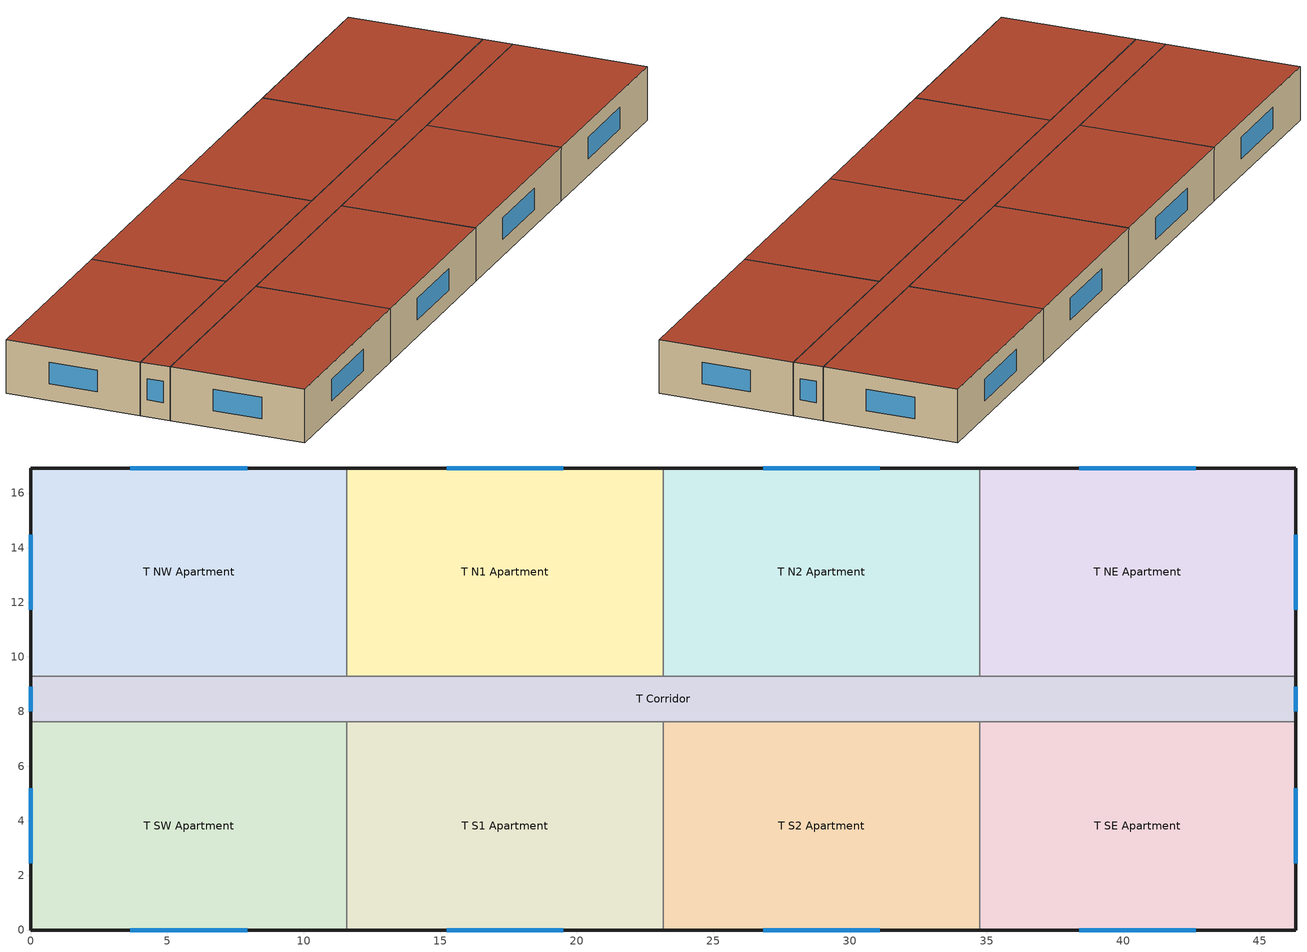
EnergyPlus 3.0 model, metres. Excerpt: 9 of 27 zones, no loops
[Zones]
T SW Apartment
 floor adiabatic (INT-FLOOR-TOPSIDE): 0,7.62 11.58,7.62 11.58,0 0,0 z9.14
 wall outside (Steel-Framed_R-13 + R-7.5 ci_Ext-wall): 0,7.62 0,0 11.58,0 z9.14:12.19
 wall to T Corridor (Standard_Int-Wall): 11.58,7.62 0,7.62 z9.14:12.19
 wall to T S1 Apartment (Standard_Int-Wall): 11.58,0 11.58,7.62 z9.14:12.19
 window (std_window_UValue_3.237_SHGC_0.39_VT_0.495_west): 0,5.18 0,2.44 z10.1:11.32
 window (std_window_UValue_3.237_SHGC_0.39_VT_0.495): 3.66,0 7.92,0 z10.1:11.32
 roof outside (IEAD_R-15 ci_Roof): 11.58,0 11.58,7.62 0,7.62 0,0 z12.19
T NW Apartment
 floor adiabatic (INT-FLOOR-TOPSIDE): 0,16.92 11.58,16.92 11.58,9.3 0,9.3 z9.14
 wall outside (Steel-Framed_R-13 + R-7.5 ci_Ext-wall): 11.58,16.92 0,16.92 0,9.3 z9.14:12.19
 wall to T Corridor (Standard_Int-Wall): 0,9.3 11.58,9.3 z9.14:12.19
 wall to T N1 Apartment (Standard_Int-Wall): 11.58,9.3 11.58,16.92 z9.14:12.19
 window (std_window_UValue_3.237_SHGC_0.39_VT_0.495_north): 7.92,16.92 3.66,16.92 z10.1:11.32
 window (std_window_UValue_3.237_SHGC_0.39_VT_0.495_west): 0,14.48 0,11.73 z10.1:11.32
 roof outside (IEAD_R-15 ci_Roof): 11.58,9.3 11.58,16.92 0,16.92 0,9.3 z12.19
T SE Apartment
 floor adiabatic (INT-FLOOR-TOPSIDE): 34.75,7.62 46.33,7.62 46.33,0 34.75,0 z9.14
 wall outside (Steel-Framed_R-13 + R-7.5 ci_Ext-wall): 34.75,0 46.33,0 46.33,7.62 z9.14:12.19
 wall to T Corridor (Standard_Int-Wall): 46.33,7.62 34.75,7.62 z9.14:12.19
 wall to T S2 Apartment (Standard_Int-Wall): 34.75,7.62 34.75,0 z9.14:12.19
 window (std_window_UValue_3.237_SHGC_0.39_VT_0.495_east): 46.33,2.44 46.33,5.18 z10.1:11.32
 window (std_window_UValue_3.237_SHGC_0.39_VT_0.495): 38.4,0 42.67,0 z10.1:11.32
 roof outside (IEAD_R-15 ci_Roof): 46.33,0 46.33,7.62 34.75,7.62 34.75,0 z12.19
T NE Apartment
 floor adiabatic (INT-FLOOR-TOPSIDE): 34.75,16.92 46.33,16.92 46.33,9.3 34.75,9.3 z9.14
 wall outside (Steel-Framed_R-13 + R-7.5 ci_Ext-wall): 46.33,9.3 46.33,16.92 34.75,16.92 z9.14:12.19
 wall to T Corridor (Standard_Int-Wall): 34.75,9.3 46.33,9.3 z9.14:12.19
 wall to T N2 Apartment (Standard_Int-Wall): 34.75,16.92 34.75,9.3 z9.14:12.19
 window (std_window_UValue_3.237_SHGC_0.39_VT_0.495_north): 42.67,16.92 38.4,16.92 z10.1:11.32
 window (std_window_UValue_3.237_SHGC_0.39_VT_0.495_east): 46.33,11.73 46.33,14.48 z10.1:11.32
 roof outside (IEAD_R-15 ci_Roof): 46.33,9.3 46.33,16.92 34.75,16.92 34.75,9.3 z12.19
T N1 Apartment
 floor adiabatic (INT-FLOOR-TOPSIDE): 11.58,16.92 23.16,16.92 23.16,9.3 11.58,9.3 z9.14
 wall outside (Steel-Framed_R-13 + R-7.5 ci_Ext-wall): 23.16,16.92 11.58,16.92 z9.14:12.19
 wall to T Corridor (Standard_Int-Wall): 11.58,9.3 23.16,9.3 z9.14:12.19
 wall to T N2 Apartment (Standard_Int-Wall): 23.16,9.3 23.16,16.92 z9.14:12.19
 window (std_window_UValue_3.237_SHGC_0.39_VT_0.495_north): 19.51,16.92 15.24,16.92 z10.1:11.32
 roof outside (IEAD_R-15 ci_Roof): 23.16,9.3 23.16,16.92 11.58,16.92 11.58,9.3 z12.19
T N2 Apartment
 floor adiabatic (INT-FLOOR-TOPSIDE): 23.16,16.92 34.75,16.92 34.75,9.3 23.16,9.3 z9.14
 wall outside (Steel-Framed_R-13 + R-7.5 ci_Ext-wall): 34.75,16.92 23.16,16.92 z9.14:12.19
 wall to T Corridor (Standard_Int-Wall): 23.16,9.3 34.75,9.3 z9.14:12.19
 window (std_window_UValue_3.237_SHGC_0.39_VT_0.495_north): 31.09,16.92 26.82,16.92 z10.1:11.32
 roof outside (IEAD_R-15 ci_Roof): 34.75,9.3 34.75,16.92 23.16,16.92 23.16,9.3 z12.19
T S1 Apartment
 floor adiabatic (INT-FLOOR-TOPSIDE): 11.58,7.62 23.16,7.62 23.16,0 11.58,0 z9.14
 wall outside (Steel-Framed_R-13 + R-7.5 ci_Ext-wall): 11.58,0 23.16,0 z9.14:12.19
 wall to T Corridor (Standard_Int-Wall): 23.16,7.62 11.58,7.62 z9.14:12.19
 wall to T S2 Apartment (Standard_Int-Wall): 23.16,0 23.16,7.62 z9.14:12.19
 window (std_window_UValue_3.237_SHGC_0.39_VT_0.495): 15.24,0 19.51,0 z10.1:11.32
 roof outside (IEAD_R-15 ci_Roof): 23.16,0 23.16,7.62 11.58,7.62 11.58,0 z12.19
T S2 Apartment
 floor adiabatic (INT-FLOOR-TOPSIDE): 23.16,7.62 34.75,7.62 34.75,0 23.16,0 z9.14
 wall outside (Steel-Framed_R-13 + R-7.5 ci_Ext-wall): 23.16,0 34.75,0 z9.14:12.19
 wall to T Corridor (Standard_Int-Wall): 34.75,7.62 23.16,7.62 z9.14:12.19
 window (std_window_UValue_3.237_SHGC_0.39_VT_0.495): 26.82,0 31.09,0 z10.1:11.32
 roof outside (IEAD_R-15 ci_Roof): 34.75,0 34.75,7.62 23.16,7.62 23.16,0 z12.19
T Corridor
 floor adiabatic (INT-FLOOR-TOPSIDE): 0,9.3 46.33,9.3 46.33,7.62 0,7.62 z9.14
 wall outside (Steel-Framed_R-13 + R-7.5 ci_Ext-wall): 0,9.3 0,7.62 / 46.33,7.62 46.33,9.3 z9.14:12.19
 window (std_window_UValue_3.237_SHGC_0.39_VT_0.495_west): 0,8.91 0,8 z10.1:11.32
 window (std_window_UValue_3.237_SHGC_0.39_VT_0.495_east): 46.33,8 46.33,8.91 z10.1:11.32
 roof outside (IEAD_R-15 ci_Roof): 46.33,7.62 46.33,9.3 0,9.3 0,7.62 z12.19
[Building]
Benchmark Midrise Apartment Building New V1.0_3.0: North Axis=0; Terrain=City; Loads Convergence Tolerance Value=0.04; Temperature Convergence Tolerance Value=0.2; Solar Distribution=FullInteriorAndExterior; Maximum Number of Warmup Days=25
[Site:Location]
BALTIMORE_MD_USA TMY2-93721: Latitude {deg}=39.18; Longitude {deg}=-76.67; Time Zone {hr}=-5; Elevation {m}=47
[Site:GroundTemperature:BuildingSurface]
20.02, 20, 20.04, 20.08, 20.13, 20.19, 20.24, 20.27, 20.26, 20.25, 20.22, 20.16
[Site:WaterMainsTemperature]
Calculation Method=CORRELATION; Annual Average Outdoor Air Temperature {C}=12.56; Maximum Difference In Monthly Average Outdoor Air Temperatures {deltaC}=25.2
[SizingPeriod:DesignDay] Barometric Pressure {Pa}=100762; Rain Indicator=0; Snow Indicator=0; Day of Month=21; Daylight Saving Time Indicator=0; Humidity Indicating Type=WetBulb
Name | Maximum Dry-Bulb Temperature {C} | Daily Temperature Range {deltaC} | Humidity Indicating Conditions at Maximum Dry-Bulb | Wind Speed {m/s} | Wind Direction {deg} | Sky Clearness | Month | Day Type
BALTIMORE Ann Htg 99.6% Condns DB | -11 | 0 | -11 | 3.9 | 270 | 0 | 1 | WinterDesignDay
BALTIMORE Ann Clg .4% Condns DB=>MWB | 34.2 | 10.4 | 23.9 | 4.7 | 280 | 1 | 7 | SummerDesignDay
[WindowMaterial:Glazing]
Theoretical Glass [66]: Optical Data Type=SpectralAverage; Thickness=0.003; Solar Transmittance at Normal Incidence=0.3832; Front Side Solar Reflectance at Normal Incidence=0.5668; Back Side Solar Reflectance at Normal Incidence=0.5668; Visible Transmittance at Normal Incidence=0.495; Front Side Visible Reflectance at Normal Incidence=0.455; Back Side Visible Reflectance at Normal Incidence=0.455; Infrared Transmittance at Normal Incidence=0; Front Side Infrared Hemispherical Emissivity=0.9; Back Side Infrared Hemispherical Emissivity=0.9; Conductivity=0.0199; Dirt Correction Factor for Solar and Visible Transmittance=1; Solar Diffusing=No
[Material] Thermal Absorptance=0.9
Name | Roughness | Thickness | Conductivity | Density | Specific Heat | Solar Absorptance | Visible Absorptance | Thickness {m} | Conductivity {W/m-K} | Density {kg/m3} | Specific Heat {J/kg-K}
Roof Membrane | VeryRough | 0.0095 | 0.16 | 1121.29 | 1460 | 0.7 | 0.7
Roof Insulation | MediumRough | 0.125 | 0.049 | 265 | 836.8 | 0.7 | 0.7
Metal Decking | MediumSmooth | 0.0015 | 45.006 | 7680 | 418.4 | 0.7 | 0.3
GP01 1/2 GYPSUM | Smooth | 0.0127 | 0.16 | 800 | 1090 | 0.7 | 0.5
Wall Insulation [10] | MediumRough | 0.0971 | 0.045 | 265 | 836.8 | 0.7 | 0.7
1/2IN Gypsum | Smooth | 0.0127 | 0.16 | 784.9 | 830 | 0.92 | 0.92
Std Wood 6inch | MediumSmooth |  |  |  |  | 0.7 | 0.7 | 0.15 | 0.12 | 540 | 1210
Std MAT-CC05 4  MW CONCRETE | Rough |  |  |  |  | 0.7 | 0.2 | 0.1 | 0.858 | 1968 | 836.8
[Material:NoMass] Thermal Absorptance=0.9; Solar Absorptance=0.7
Name | Roughness | Thermal Resistance {(m2-K)/W} | Visible Absorptance | Thermal Resistance {m2-K/W}
MAT-SHEATH | Rough | 0.3626 | 0.7
Std CP02 CARPET PAD | VeryRough |  | 0.8 | 0.21648
[Construction]
InteriorFurnishings: Std Wood 6inch
INT-FLOOR-TOPSIDE: Std MAT-CC05 4  MW CONCRETE, Std CP02 CARPET PAD
std_window_UValue_3.237_SHGC_0.39_VT_0.495; std_window_UValue_3.237_SHGC_0.39_VT_0.495_east; std_window_UValue_3.237_SHGC_0.39_VT_0.495_north; std_window_UValue_3.237_SHGC_0.39_VT_0.495_west: Theoretical Glass [66]
IEAD_R-15 ci_Roof: Roof Membrane, Roof Insulation, Metal Decking
Standard_Int-Wall: GP01 1/2 GYPSUM, GP01 1/2 GYPSUM
Steel-Framed_R-13 + R-7.5 ci_Ext-wall: MAT-SHEATH, Wall Insulation [10], 1/2IN Gypsum
[ComponentCost:LineItem]
LIGHTING EQUIP:T Corridor: Line Item Type=Lights; Item=T Corridor; Cost per Unit of Output Capacity=1
[Zone] Type=1; Multiplier=1; Ceiling Height=-9999; Part of Total Floor Area=Yes
Name | Volume
T SW Apartment; T NW Apartment; T SE Apartment; T NE Apartment; T N1 Apartment; T N2 Apartment; T S1 Apartment; T S2 Apartment | 268.964
T Corridor | 236.687
[InternalMass] Construction=InteriorFurnishings
Name | Zone | Surface Area
T SW Apartment_InternalMass_1 | T SW Apartment | 176.4974
T NW Apartment_InternalMass_1 | T NW Apartment | 176.4974
T SE Apartment_InternalMass_1 | T SE Apartment | 176.4974
T NE Apartment_InternalMass_1 | T NE Apartment | 176.4974
T N1 Apartment_InternalMass_1 | T N1 Apartment | 176.4974
T N2 Apartment_InternalMass_1 | T N2 Apartment | 176.4974
T S1 Apartment_InternalMass_1 | T S1 Apartment | 176.4974
T S2 Apartment_InternalMass_1 | T S2 Apartment | 176.4974
T Corridor_InternalMass_1 | T Corridor | 155.3169
[ZoneInfiltration] Schedule=INFIL_SCH; Design Volume Flow Rate Calculation Method=Flow/Zone; Constant Term Coefficient=1; Temperature Term Coefficient=0; Velocity Term Coefficient=0; Velocity Squared Term Coefficient=0
Name | Zone | Design Flow Rate {m3/s}
T SW Apartment_Infiltration | T SW Apartment | 0.0246
T NW Apartment_Infiltration | T NW Apartment | 0.0737
T SE Apartment_Infiltration | T SE Apartment | 0.0105
T NE Apartment_Infiltration | T NE Apartment | 0.0082
T N1 Apartment_Infiltration | T N1 Apartment | 0.0324
T N2 Apartment_Infiltration | T N2 Apartment | 0.0324
T S1 Apartment_Infiltration | T S1 Apartment | 0.0108
T S2 Apartment_Infiltration | T S2 Apartment | 0.0108
[People] Schedule=APT_OCC_SCH; Number of People Calculation Method=People; Number of People=2.5; Fraction Radiant=0.3; User Specified Sensible Fraction=AUTOCALCULATE; Activity Level Schedule=ACTIVITY_SCH; Enable ASHRAE 55 Comfort Warnings=No; MRT Calculation=ZoneAveraged; Work Efficiency Schedule=WORK_EFF_SCH; Clothing Schedule=CLOTHING_SCH; Air Velocity Schedule=AIR_VELO_SCH; Thermal Comfort Report=FANGER
Name | Zone
T SW Apartment | T SW Apartment
T NW Apartment | T NW Apartment
T SE Apartment | T SE Apartment
T NE Apartment | T NE Apartment
T N1 Apartment | T N1 Apartment
T N2 Apartment | T N2 Apartment
T S1 Apartment | T S1 Apartment
T S2 Apartment | T S2 Apartment
[Lights] Design Level Calculation Method=LightingLevel; Return Air Fraction=0; Fraction Radiant=0.7; Fraction Visible=0.2; Fraction Replaceable=1; Return Air Fraction is Calculated from Plenum Temperature=No
Name | Zone | Schedule | Design Level {W}
T SW Apartment_Lights | T SW Apartment | APT_LIGHT_SCH | 341.9636
T NW Apartment_Lights | T NW Apartment | APT_LIGHT_SCH | 341.9636
T SE Apartment_Lights | T SE Apartment | APT_LIGHT_SCH | 341.9636
T NE Apartment_Lights | T NE Apartment | APT_LIGHT_SCH | 341.9636
T N1 Apartment_Lights | T N1 Apartment | APT_LIGHT_SCH | 341.9636
T N2 Apartment_Lights | T N2 Apartment | APT_LIGHT_SCH | 341.9636
T S1 Apartment_Lights | T S1 Apartment | APT_LIGHT_SCH | 341.9636
T S2 Apartment_Lights | T S2 Apartment | APT_LIGHT_SCH | 341.9636
T Corridor_Lights | T Corridor | COR_LIGHT_SCH | 417.8025
[ElectricEquipment] Schedule=APT_EQP_SCH; Design Level Calculation Method=EquipmentLevel; Design Level {W}=588.9717; Fraction Latent=0; Fraction Radiant=0.5; Fraction Lost=0
Name | Zone
T SW Apartment_PlugMisc_Equip | T SW Apartment
T NW Apartment_PlugMisc_Equip | T NW Apartment
T SE Apartment_PlugMisc_Equip | T SE Apartment
T NE Apartment_PlugMisc_Equip | T NE Apartment
T N1 Apartment_PlugMisc_Equip | T N1 Apartment
T N2 Apartment_PlugMisc_Equip | T N2 Apartment
T S1 Apartment_PlugMisc_Equip | T S1 Apartment
T S2 Apartment_PlugMisc_Equip | T S2 Apartment
[Exterior:Lights]
Exterior Facade Lighting: Schedule=ALWAYS_ON; Design Level=8299.47; Control Option=AstronomicalClock
[Schedule:Compact]
APT_LIGHT_SCH: Fraction, Through: 12/31, For: AllDays, Until: 04:00, 0.067, Until: 05:00, 0.187, Until: 06:00, 0.394, Until: 07:00, 0.44, Until: 08:00, 0.393, Until: 09:00, 0.172, Until: 15:00, 0.119, Until: 16:00, 0.206, Until: 17:00, 0.439, Until: 18:00, 0.616, Until: 19:00, 0.829, Until: 20:00, 0.986, Until: 21:00, 1, Until: 22:00, 0.692, Until: 23:00, 0.384, Until: 24:00, 0.16
COR_LIGHT_SCH; INFIL_SCH; ALWAYS_ON: Through: 12/31, For: AllDays, Until: 24:00, 1
APT_OCC_SCH: Through: 12/31, For: AllDays, Until: 7:00, 1, Until: 8:00, 0.85, Until: 9:00, 0.39, Until: 16:00, 0.25, Until: 17:00, 0.3, Until: 18:00, 0.52, Until: 21:00, 0.87, Until: 24:00, 1
APT_EQP_SCH: Through: 12/31, For: AllDays, Until: 1:00, 0.45, Until: 2:00, 0.41, Until: 3:00, 0.39, Until: 5:00, 0.38, Until: 6:00, 0.43, Until: 7:00, 0.54, Until: 8:00, 0.65, Until: 9:00, 0.66, Until: 10:00, 0.67, Until: 11:00, 0.69, Until: 12:00, 0.7, Until: 13:00, 0.69, Until: 14:00, 0.66, Until: 15:00, 0.65, Until: 16:00, 0.68, Until: 17:00, 0.8, Until: 19:00, 1, Until: 20:00, 0.93, Until: 21:00, 0.89, Until: 22:00, 0.85, Until: 23:00, 0.71, Until: 24:00, 0.58
ACTIVITY_SCH: Through: 12/31, For: AllDays, Until: 24:00, 120
WORK_EFF_SCH: Through: 12/31, For: AllDays, Until: 24:00, 0
AIR_VELO_SCH: Through: 12/31, For: AllDays, Until: 24:00, 0.2
CLOTHING_SCH: Through: 04/30, For: AllDays, Until: 24:00, 1, Through: 09/30, For: AllDays, Until: 24:00, 0.5, Through: 12/31, For: AllDays, Until: 24:00, 1
